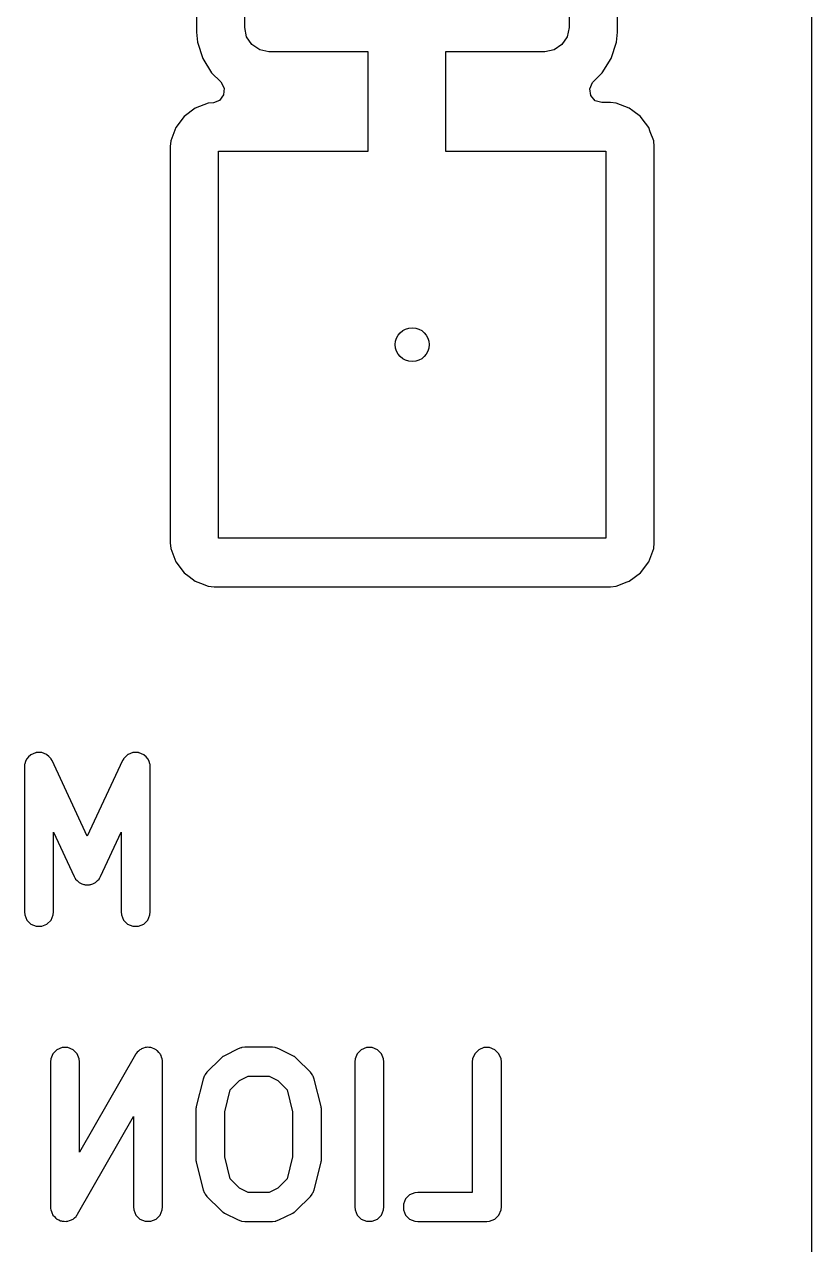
# Model space of a CAD drawing. Extents: x 0.21 to 3.39, y 0.21 to 2.59.
# Drawn here: x 3.0694 to 3.3896, y 0.654 to 1.1504 of the extents above; entities that cross this region are included whole.
import ezdxf

# ---------------------------------------------------------------- set-up
doc = ezdxf.new("R2010")
doc.units = 0
doc.header["$MEASUREMENT"] = 0
doc.layers.add('BLACK', color=7, linetype='CONTINUOUS')

msp = doc.modelspace()

# ---------------------------------------------------------------- linework, layer by layer
at = {"layer": 'BLACK', "linetype": 'CONTINUOUS'}
for p, q in [((3.38959, 2.58463), (3.38959, 0.21537)), ((3.13935, 1.17961), (3.13935, 1.14713)), ((3.15906, 1.14909), (3.15906, 1.17764)), ((3.29094, 1.17764), (3.29094, 1.14909)), ((3.31065, 1.14713), (3.31065, 1.17961)), ((3.13935, 1.14713), (3.13976, 1.14308)), ((3.1598, 1.14533), (3.15906, 1.14909)), ((3.29094, 1.14909), (3.2902, 1.14533)), ((3.31024, 1.14308), (3.31065, 1.14713)), ((3.13976, 1.14308), (3.14194, 1.13652)), ((3.16194, 1.14213), (3.1598, 1.14533)), ((3.16513, 1.14), (3.16194, 1.14213)), ((3.28806, 1.14213), (3.28487, 1.14)), ((3.2902, 1.14533), (3.28806, 1.14213)), ((3.30806, 1.13652), (3.31024, 1.14308)), ((3.1689, 1.13925), (3.16513, 1.14)), ((3.20925, 1.13925), (3.1689, 1.13925)), ((3.20925, 1.09882), (3.20925, 1.13925)), ((3.2811, 1.13925), (3.24075, 1.13925)), ((3.24075, 1.13925), (3.24075, 1.09882)), ((3.28487, 1.14), (3.2811, 1.13925)), ((3.14194, 1.13652), (3.14556, 1.13064)), ((3.30444, 1.13064), (3.30806, 1.13652)), ((3.14556, 1.13064), (3.14556, 1.13064)), ((3.14556, 1.13064), (3.14927, 1.12694)), ((3.14927, 1.12694), (3.15061, 1.12448)), ((3.30054, 1.12673), (3.30079, 1.12699)), ((3.30079, 1.12699), (3.30444, 1.13064)), ((3.30444, 1.13064), (3.30444, 1.13064)), ((3.15061, 1.12448), (3.15041, 1.1217)), ((3.29938, 1.12419), (3.30054, 1.12673)), ((3.29978, 1.12142), (3.29938, 1.12419)), ((3.14419, 1.11827), (3.13888, 1.11629)), ((3.14629, 1.1185), (3.14419, 1.11827)), ((3.14873, 1.11946), (3.14629, 1.1185)), ((3.15041, 1.1217), (3.14873, 1.11946)), ((3.30161, 1.11931), (3.29978, 1.12142)), ((3.30429, 1.11852), (3.30161, 1.11931)), ((3.30779, 1.11852), (3.30429, 1.11852)), ((3.31014, 1.11827), (3.30779, 1.11852)), ((3.30779, 1.11852), (3.30779, 1.11852)), ((3.31545, 1.11629), (3.31014, 1.11827)), ((3.31014, 1.11827), (3.31014, 1.11827)), ((3.13435, 1.1129), (3.13095, 1.10836)), ((3.13888, 1.11629), (3.13435, 1.1129)), ((3.13888, 1.11629), (3.13888, 1.11629)), ((3.31683, 1.11526), (3.31545, 1.11629)), ((3.31545, 1.11629), (3.31545, 1.11629)), ((3.31545, 1.11629), (3.31545, 1.11629)), ((3.31998, 1.1129), (3.31683, 1.11526)), ((3.32069, 1.11195), (3.31998, 1.1129)), ((3.32338, 1.10836), (3.32069, 1.11195)), ((3.13095, 1.10836), (3.12897, 1.10305)), ((3.13095, 1.10836), (3.13095, 1.10836)), ((3.32399, 1.10671), (3.32338, 1.10836)), ((3.32338, 1.10836), (3.32338, 1.10836)), ((3.32338, 1.10836), (3.32338, 1.10836)), ((3.12897, 1.10305), (3.12872, 1.1007)), ((3.32536, 1.10305), (3.32399, 1.10671)), ((3.32561, 1.1007), (3.32536, 1.10305)), ((3.12872, 1.1007), (3.12872, 0.93945)), ((3.14843, 0.94134), (3.14843, 1.09882)), ((3.14843, 1.09882), (3.20925, 1.09882)), ((3.24075, 1.09882), (3.30591, 1.09882)), ((3.30591, 1.09882), (3.30591, 0.94134)), ((3.32561, 0.93945), (3.32561, 1.1007)), ((3.12872, 0.93945), (3.12872, 0.93945)), ((3.12872, 0.93945), (3.12897, 0.93711)), ((3.30591, 0.94134), (3.14843, 0.94134)), ((3.32536, 0.93711), (3.32561, 0.93945)), ((3.12897, 0.93711), (3.12897, 0.93711)), ((3.12897, 0.93711), (3.13095, 0.9318)), ((3.32338, 0.9318), (3.32536, 0.93711)), ((3.13095, 0.9318), (3.13095, 0.9318)), ((3.13095, 0.9318), (3.13435, 0.92726)), ((3.31998, 0.92726), (3.32338, 0.9318)), ((3.13435, 0.92726), (3.1364, 0.92572)), ((3.1364, 0.92572), (3.13888, 0.92387)), ((3.13888, 0.92387), (3.13888, 0.92387)), ((3.13888, 0.92387), (3.13888, 0.92387)), ((3.13888, 0.92387), (3.14103, 0.92307)), ((3.31014, 0.92189), (3.31463, 0.92356)), ((3.31463, 0.92356), (3.31545, 0.92387)), ((3.31545, 0.92387), (3.31998, 0.92726)), ((3.31545, 0.92387), (3.31545, 0.92387)), ((3.31545, 0.92387), (3.31545, 0.92387)), ((3.14103, 0.92307), (3.14419, 0.92189)), ((3.14419, 0.92189), (3.14419, 0.92189)), ((3.14419, 0.92189), (3.14654, 0.92163)), ((3.14654, 0.92163), (3.30779, 0.92163)), ((3.30779, 0.92163), (3.31014, 0.92189)), ((3.07392, 0.85409), (3.07299, 0.85365)), ((3.07405, 0.85409), (3.07392, 0.85409)), ((3.07418, 0.85414), (3.07405, 0.85409)), ((3.0752, 0.85414), (3.07418, 0.85414)), ((3.07623, 0.85419), (3.0752, 0.85414)), ((3.07635, 0.85414), (3.07623, 0.85419)), ((3.07648, 0.85414), (3.07635, 0.85414)), ((3.07743, 0.85375), (3.07648, 0.85414)), ((3.07839, 0.8534), (3.07743, 0.85375)), ((3.1126, 0.85375), (3.11164, 0.8534)), ((3.11355, 0.85414), (3.1126, 0.85375)), ((3.11368, 0.85414), (3.11355, 0.85414)), ((3.1138, 0.85419), (3.11368, 0.85414)), ((3.11483, 0.85414), (3.1138, 0.85419)), ((3.11585, 0.85414), (3.11483, 0.85414)), ((3.11597, 0.85409), (3.11585, 0.85414)), ((3.1161, 0.85409), (3.11597, 0.85409)), ((3.11703, 0.85365), (3.1161, 0.85409)), ((3.0695, 0.84911), (3.06942, 0.84835)), ((3.06952, 0.84932), (3.06949, 0.84925)), ((3.06949, 0.84925), (3.0695, 0.84911)), ((3.06954, 0.8495), (3.06952, 0.84932)), ((3.06993, 0.85045), (3.06954, 0.8495)), ((3.07028, 0.85141), (3.06993, 0.85045)), ((3.07037, 0.85151), (3.07028, 0.85141)), ((3.07042, 0.85163), (3.07037, 0.85151)), ((3.07114, 0.85235), (3.07042, 0.85163)), ((3.07184, 0.85311), (3.07114, 0.85235)), ((3.07195, 0.85317), (3.07184, 0.85311)), ((3.07205, 0.85326), (3.07195, 0.85317)), ((3.07299, 0.85365), (3.07205, 0.85326)), ((3.07849, 0.85331), (3.07839, 0.8534)), ((3.07861, 0.85326), (3.07849, 0.85331)), ((3.07933, 0.85254), (3.07861, 0.85326)), ((3.08009, 0.85184), (3.07933, 0.85254)), ((3.08018, 0.85169), (3.08009, 0.85184)), ((3.08024, 0.85163), (3.08018, 0.85169)), ((3.08029, 0.8515), (3.08024, 0.85163)), ((3.08068, 0.85085), (3.08029, 0.8515)), ((3.09501, 0.82013), (3.08068, 0.85085)), ((3.10935, 0.85085), (3.09501, 0.82013)), ((3.10973, 0.8515), (3.10935, 0.85085)), ((3.10979, 0.85163), (3.10973, 0.8515)), ((3.10984, 0.85169), (3.10979, 0.85163)), ((3.10994, 0.85184), (3.10984, 0.85169)), ((3.11069, 0.85253), (3.10994, 0.85184)), ((3.11142, 0.85326), (3.11069, 0.85253)), ((3.11154, 0.85331), (3.11142, 0.85326)), ((3.11164, 0.8534), (3.11154, 0.85331)), ((3.11798, 0.85326), (3.11703, 0.85365)), ((3.11807, 0.85317), (3.11798, 0.85326)), ((3.11819, 0.85311), (3.11807, 0.85317)), ((3.11888, 0.85235), (3.11819, 0.85311)), ((3.11961, 0.85163), (3.11888, 0.85235)), ((3.11966, 0.85151), (3.11961, 0.85163)), ((3.11975, 0.85141), (3.11966, 0.85151)), ((3.1201, 0.85045), (3.11975, 0.85141)), ((3.12049, 0.8495), (3.1201, 0.85045)), ((3.12051, 0.84932), (3.12049, 0.8495)), ((3.12054, 0.84925), (3.12051, 0.84932)), ((3.12053, 0.84911), (3.12054, 0.84925)), ((3.1206, 0.84835), (3.12053, 0.84911)), ((3.06942, 0.84835), (3.06942, 0.78929)), ((3.1206, 0.78929), (3.1206, 0.84835)), ((3.08123, 0.78929), (3.08123, 0.82173)), ((3.08123, 0.82173), (3.08966, 0.80367)), ((3.10036, 0.80367), (3.10879, 0.82173)), ((3.10879, 0.82173), (3.10879, 0.78929)), ((3.08966, 0.80367), (3.08991, 0.80325)), ((3.08991, 0.80325), (3.08996, 0.8031)), ((3.08996, 0.8031), (3.09006, 0.803)), ((3.09006, 0.803), (3.09025, 0.80267)), ((3.09025, 0.80267), (3.09091, 0.80207)), ((3.09091, 0.80207), (3.09152, 0.80141)), ((3.09152, 0.80141), (3.09176, 0.80129)), ((3.09176, 0.80129), (3.09195, 0.80112)), ((3.09195, 0.80112), (3.09279, 0.80081)), ((3.09279, 0.80081), (3.09361, 0.80043)), ((3.09361, 0.80043), (3.09387, 0.80042)), ((3.09387, 0.80042), (3.09412, 0.80033)), ((3.09412, 0.80033), (3.09501, 0.80037)), ((3.09501, 0.80037), (3.09591, 0.80033)), ((3.09591, 0.80033), (3.09616, 0.80042)), ((3.09616, 0.80042), (3.09642, 0.80043)), ((3.09642, 0.80043), (3.09723, 0.80081)), ((3.09723, 0.80081), (3.09808, 0.80112)), ((3.09808, 0.80112), (3.09827, 0.80129)), ((3.09827, 0.80129), (3.09851, 0.80141)), ((3.09851, 0.80141), (3.09911, 0.80207)), ((3.09911, 0.80207), (3.09977, 0.80267)), ((3.09977, 0.80267), (3.09997, 0.803)), ((3.09997, 0.803), (3.10006, 0.8031)), ((3.10006, 0.8031), (3.10012, 0.80325)), ((3.10012, 0.80325), (3.10036, 0.80367)), ((3.06942, 0.78929), (3.06954, 0.78814)), ((3.08112, 0.78814), (3.08123, 0.78929)), ((3.10879, 0.78929), (3.10891, 0.78814)), ((3.12049, 0.78814), (3.1206, 0.78929)), ((3.06954, 0.78814), (3.07042, 0.78601)), ((3.07042, 0.78601), (3.07205, 0.78438)), ((3.07205, 0.78438), (3.07418, 0.7835)), ((3.07648, 0.7835), (3.07861, 0.78438)), ((3.07861, 0.78438), (3.08024, 0.78601)), ((3.08024, 0.78601), (3.08112, 0.78814)), ((3.10891, 0.78814), (3.10979, 0.78601)), ((3.10979, 0.78601), (3.11142, 0.78438)), ((3.11142, 0.78438), (3.11355, 0.7835)), ((3.11585, 0.7835), (3.11798, 0.78438)), ((3.11798, 0.78438), (3.11961, 0.78601)), ((3.11961, 0.78601), (3.12049, 0.78814)), ((3.07418, 0.7835), (3.07648, 0.7835)), ((3.11355, 0.7835), (3.11585, 0.7835)), ((3.08104, 0.73163), (3.08016, 0.7295)), ((3.08267, 0.73326), (3.08104, 0.73163)), ((3.0848, 0.73414), (3.08267, 0.73326)), ((3.0871, 0.73414), (3.0848, 0.73414)), ((3.08923, 0.73326), (3.0871, 0.73414)), ((3.09086, 0.73163), (3.08923, 0.73326)), ((3.09174, 0.7295), (3.09086, 0.73163)), ((3.11457, 0.73128), (3.09186, 0.69153)), ((3.11474, 0.73152), (3.11457, 0.73128)), ((3.11479, 0.73163), (3.11474, 0.73152)), ((3.1149, 0.73174), (3.11479, 0.73163)), ((3.11524, 0.73222), (3.1149, 0.73174)), ((3.11586, 0.7327), (3.11524, 0.73222)), ((3.11642, 0.73326), (3.11586, 0.7327)), ((3.11677, 0.7334), (3.11642, 0.73326)), ((3.11706, 0.73363), (3.11677, 0.7334)), ((3.11782, 0.73384), (3.11706, 0.73363)), ((3.11855, 0.73414), (3.11782, 0.73384)), ((3.11892, 0.73414), (3.11855, 0.73414)), ((3.11929, 0.73424), (3.11892, 0.73414)), ((3.12007, 0.73414), (3.11929, 0.73424)), ((3.12085, 0.73414), (3.12007, 0.73414)), ((3.1212, 0.734), (3.12085, 0.73414)), ((3.12157, 0.73395), (3.1212, 0.734)), ((3.12225, 0.73356), (3.12157, 0.73395)), ((3.12298, 0.73326), (3.12225, 0.73356)), ((3.12325, 0.73299), (3.12298, 0.73326)), ((3.12357, 0.73281), (3.12325, 0.73299)), ((3.12405, 0.73219), (3.12357, 0.73281)), ((3.12461, 0.73163), (3.12405, 0.73219)), ((3.12475, 0.73128), (3.12461, 0.73163)), ((3.12498, 0.73098), (3.12475, 0.73128)), ((3.12519, 0.73023), (3.12498, 0.73098)), ((3.12549, 0.7295), (3.12519, 0.73023)), ((3.14927, 0.72971), (3.14364, 0.72409)), ((3.14972, 0.73008), (3.14927, 0.72971)), ((3.14982, 0.7302), (3.14972, 0.73008)), ((3.15, 0.73031), (3.14982, 0.7302)), ((3.15016, 0.73045), (3.15, 0.73031)), ((3.15031, 0.73051), (3.15016, 0.73045)), ((3.1508, 0.73082), (3.15031, 0.73051)), ((3.15643, 0.73363), (3.1508, 0.73082)), ((3.15751, 0.73405), (3.15643, 0.73363)), ((3.15772, 0.73406), (3.15751, 0.73405)), ((3.15792, 0.73414), (3.15772, 0.73406)), ((3.15907, 0.73425), (3.15792, 0.73414)), ((3.17032, 0.73425), (3.15907, 0.73425)), ((3.17147, 0.73414), (3.17032, 0.73425)), ((3.17167, 0.73406), (3.17147, 0.73414)), ((3.17188, 0.73405), (3.17167, 0.73406)), ((3.17296, 0.73363), (3.17188, 0.73405)), ((3.17858, 0.73082), (3.17296, 0.73363)), ((3.17908, 0.73051), (3.17858, 0.73082)), ((3.17922, 0.73045), (3.17908, 0.73051)), ((3.17938, 0.73031), (3.17922, 0.73045)), ((3.17956, 0.7302), (3.17938, 0.73031)), ((3.17966, 0.73008), (3.17956, 0.7302)), ((3.18012, 0.72971), (3.17966, 0.73008)), ((3.18574, 0.72409), (3.18012, 0.72971)), ((3.20478, 0.73163), (3.2039, 0.7295)), ((3.20641, 0.73326), (3.20478, 0.73163)), ((3.20854, 0.73414), (3.20641, 0.73326)), ((3.21084, 0.73414), (3.20854, 0.73414)), ((3.21297, 0.73326), (3.21084, 0.73414)), ((3.2146, 0.73163), (3.21297, 0.73326)), ((3.21548, 0.7295), (3.2146, 0.73163)), ((3.25258, 0.73163), (3.2517, 0.7295)), ((3.25421, 0.73326), (3.25258, 0.73163)), ((3.25634, 0.73414), (3.25421, 0.73326)), ((3.25865, 0.73414), (3.25634, 0.73414)), ((3.26077, 0.73326), (3.25865, 0.73414)), ((3.2624, 0.73163), (3.26077, 0.73326)), ((3.26329, 0.7295), (3.2624, 0.73163)), ((3.08016, 0.7295), (3.08005, 0.72835)), ((3.08005, 0.72835), (3.08005, 0.66929)), ((3.09186, 0.72835), (3.09174, 0.7295)), ((3.09186, 0.69153), (3.09186, 0.72835)), ((3.12555, 0.72891), (3.12549, 0.7295)), ((3.12559, 0.72876), (3.12555, 0.72891)), ((3.12557, 0.72865), (3.12559, 0.72876)), ((3.1256, 0.72835), (3.12557, 0.72865)), ((3.1256, 0.66929), (3.1256, 0.72835)), ((3.2039, 0.7295), (3.20378, 0.72835)), ((3.20378, 0.72835), (3.20378, 0.66929)), ((3.21559, 0.72835), (3.21548, 0.7295)), ((3.21559, 0.66929), (3.21559, 0.72835)), ((3.2517, 0.7295), (3.25159, 0.72835)), ((3.25159, 0.72835), (3.25159, 0.6752)), ((3.2634, 0.72835), (3.26329, 0.7295)), ((3.2634, 0.66929), (3.2634, 0.72835)), ((3.14209, 0.72135), (3.13928, 0.7101)), ((3.14248, 0.72244), (3.14209, 0.72135)), ((3.14274, 0.72279), (3.14248, 0.72244)), ((3.14291, 0.72319), (3.14274, 0.72279)), ((3.14364, 0.72409), (3.14291, 0.72319)), ((3.15315, 0.71689), (3.15694, 0.72068)), ((3.15694, 0.72068), (3.16046, 0.72244)), ((3.16046, 0.72244), (3.16892, 0.72244)), ((3.16892, 0.72244), (3.17244, 0.72068)), ((3.17244, 0.72068), (3.17623, 0.71689)), ((3.18648, 0.72319), (3.18574, 0.72409)), ((3.18664, 0.72279), (3.18648, 0.72319)), ((3.18691, 0.72244), (3.18664, 0.72279)), ((3.18729, 0.72135), (3.18691, 0.72244)), ((3.19011, 0.7101), (3.18729, 0.72135)), ((3.15091, 0.70794), (3.15315, 0.71689)), ((3.17623, 0.71689), (3.17847, 0.70794)), ((3.13922, 0.70982), (3.13917, 0.70938)), ((3.13925, 0.7099), (3.13922, 0.70982)), ((3.13928, 0.7101), (3.13925, 0.7099)), ((3.19014, 0.7099), (3.19011, 0.7101)), ((3.19017, 0.70982), (3.19014, 0.7099)), ((3.19021, 0.70938), (3.19017, 0.70982)), ((3.09108, 0.66636), (3.11379, 0.70611)), ((3.11379, 0.70611), (3.11379, 0.66929)), ((3.13912, 0.70887), (3.1391, 0.70866)), ((3.1391, 0.70866), (3.1391, 0.68898)), ((3.13917, 0.70938), (3.13911, 0.70895)), ((3.13911, 0.70895), (3.13912, 0.70887)), ((3.15091, 0.68971), (3.15091, 0.70794)), ((3.17847, 0.70794), (3.17847, 0.68971)), ((3.19028, 0.70895), (3.19021, 0.70938)), ((3.19026, 0.70887), (3.19028, 0.70895)), ((3.19028, 0.70866), (3.19026, 0.70887)), ((3.19028, 0.68898), (3.19028, 0.70866)), ((3.1391, 0.68898), (3.13912, 0.68878)), ((3.13912, 0.68878), (3.13911, 0.68869)), ((3.13911, 0.68869), (3.13917, 0.68826)), ((3.13917, 0.68826), (3.13922, 0.68783)), ((3.13922, 0.68783), (3.13925, 0.68775)), ((3.13925, 0.68775), (3.13928, 0.68755)), ((3.13928, 0.68755), (3.14209, 0.6763)), ((3.15315, 0.68075), (3.15091, 0.68971)), ((3.17847, 0.68971), (3.17623, 0.68075)), ((3.18729, 0.6763), (3.19011, 0.68755)), ((3.19011, 0.68755), (3.19014, 0.68775)), ((3.19014, 0.68775), (3.19017, 0.68783)), ((3.19017, 0.68783), (3.19021, 0.68826)), ((3.19021, 0.68826), (3.19028, 0.68869)), ((3.19026, 0.68878), (3.19028, 0.68898)), ((3.19028, 0.68869), (3.19026, 0.68878)), ((3.15694, 0.67696), (3.15315, 0.68075)), ((3.17623, 0.68075), (3.17244, 0.67696)), ((3.14209, 0.6763), (3.14248, 0.67521)), ((3.14248, 0.67521), (3.14274, 0.67486)), ((3.16046, 0.6752), (3.15694, 0.67696)), ((3.16892, 0.6752), (3.16046, 0.6752)), ((3.17244, 0.67696), (3.16892, 0.6752)), ((3.18664, 0.67486), (3.18691, 0.67521)), ((3.18691, 0.67521), (3.18729, 0.6763)), ((3.22822, 0.67509), (3.22609, 0.6742)), ((3.22937, 0.6752), (3.22822, 0.67509)), ((3.25159, 0.6752), (3.22937, 0.6752)), ((3.14274, 0.67486), (3.14291, 0.67445)), ((3.14291, 0.67445), (3.14364, 0.67355)), ((3.14364, 0.67355), (3.14927, 0.66793)), ((3.18012, 0.66793), (3.18574, 0.67355)), ((3.18574, 0.67355), (3.18648, 0.67445)), ((3.18648, 0.67445), (3.18664, 0.67486)), ((3.22446, 0.67258), (3.22358, 0.67045)), ((3.22358, 0.67045), (3.22358, 0.66814)), ((3.22609, 0.6742), (3.22446, 0.67258)), ((3.08005, 0.66929), (3.08008, 0.669)), ((3.08008, 0.669), (3.08006, 0.66888)), ((3.08006, 0.66888), (3.0801, 0.66873)), ((3.0801, 0.66873), (3.08016, 0.66814)), ((3.08016, 0.66814), (3.08046, 0.66742)), ((3.08046, 0.66742), (3.08067, 0.66666)), ((3.08067, 0.66666), (3.0809, 0.66636)), ((3.0809, 0.66636), (3.08104, 0.66601)), ((3.08104, 0.66601), (3.0816, 0.66546)), ((3.0816, 0.66546), (3.08208, 0.66484)), ((3.08979, 0.66494), (3.09041, 0.66542)), ((3.09041, 0.66542), (3.09075, 0.6659)), ((3.09075, 0.6659), (3.09086, 0.66601)), ((3.09086, 0.66601), (3.09091, 0.66612)), ((3.09091, 0.66612), (3.09108, 0.66636)), ((3.11379, 0.66929), (3.11391, 0.66814)), ((3.11391, 0.66814), (3.11479, 0.66601)), ((3.11479, 0.66601), (3.11642, 0.66438)), ((3.12298, 0.66438), (3.12461, 0.66601)), ((3.12461, 0.66601), (3.12549, 0.66814)), ((3.12549, 0.66814), (3.1256, 0.66929)), ((3.14927, 0.66793), (3.14972, 0.66756)), ((3.14972, 0.66756), (3.14982, 0.66744)), ((3.14982, 0.66744), (3.15, 0.66733)), ((3.15, 0.66733), (3.15016, 0.6672)), ((3.15016, 0.6672), (3.15031, 0.66714)), ((3.15031, 0.66714), (3.1508, 0.66682)), ((3.1508, 0.66682), (3.15643, 0.66401)), ((3.17296, 0.66401), (3.17858, 0.66682)), ((3.17858, 0.66682), (3.17908, 0.66714)), ((3.17908, 0.66714), (3.17922, 0.6672)), ((3.17922, 0.6672), (3.17938, 0.66733)), ((3.17938, 0.66733), (3.17956, 0.66744)), ((3.17956, 0.66744), (3.17966, 0.66756)), ((3.17966, 0.66756), (3.18012, 0.66793)), ((3.20378, 0.66929), (3.2039, 0.66814)), ((3.2039, 0.66814), (3.20478, 0.66601)), ((3.20478, 0.66601), (3.20641, 0.66438)), ((3.21297, 0.66438), (3.2146, 0.66601)), ((3.2146, 0.66601), (3.21548, 0.66814)), ((3.21548, 0.66814), (3.21559, 0.66929)), ((3.22358, 0.66814), (3.22446, 0.66601)), ((3.22446, 0.66601), (3.22609, 0.66438)), ((3.26077, 0.66438), (3.2624, 0.66601)), ((3.2624, 0.66601), (3.26329, 0.66814)), ((3.26329, 0.66814), (3.2634, 0.66929)), ((3.26329, 0.66814), (3.26329, 0.66814)), ((3.08208, 0.66484), (3.08241, 0.66465)), ((3.08241, 0.66465), (3.08267, 0.66438)), ((3.08267, 0.66438), (3.0834, 0.66408)), ((3.0834, 0.66408), (3.08408, 0.66369)), ((3.08408, 0.66369), (3.08445, 0.66365)), ((3.08445, 0.66365), (3.0848, 0.6635)), ((3.0848, 0.6635), (3.08559, 0.6635)), ((3.08559, 0.6635), (3.08637, 0.6634)), ((3.08637, 0.6634), (3.08673, 0.6635)), ((3.08673, 0.6635), (3.0871, 0.6635)), ((3.0871, 0.6635), (3.08783, 0.6638)), ((3.08783, 0.6638), (3.08859, 0.66401)), ((3.08859, 0.66401), (3.08889, 0.66424)), ((3.08889, 0.66424), (3.08923, 0.66438)), ((3.08923, 0.66438), (3.08979, 0.66494)), ((3.11642, 0.66438), (3.11855, 0.6635)), ((3.11855, 0.6635), (3.12085, 0.6635)), ((3.12085, 0.6635), (3.12298, 0.66438)), ((3.15643, 0.66401), (3.15751, 0.6636)), ((3.15751, 0.6636), (3.15772, 0.66358)), ((3.15772, 0.66358), (3.15792, 0.6635)), ((3.15792, 0.6635), (3.15907, 0.66339)), ((3.15907, 0.66339), (3.17032, 0.66339)), ((3.17032, 0.66339), (3.17147, 0.6635)), ((3.17147, 0.6635), (3.17167, 0.66358)), ((3.17167, 0.66358), (3.17188, 0.6636)), ((3.17188, 0.6636), (3.17296, 0.66401)), ((3.20641, 0.66438), (3.20854, 0.6635)), ((3.20854, 0.6635), (3.21084, 0.6635)), ((3.21084, 0.6635), (3.21297, 0.66438)), ((3.22609, 0.66438), (3.22822, 0.6635)), ((3.22822, 0.6635), (3.22937, 0.66339)), ((3.22937, 0.66339), (3.25749, 0.66339)), ((3.25749, 0.66339), (3.25865, 0.6635)), ((3.25865, 0.6635), (3.26077, 0.66438))]:
    msp.add_line(p, q, dxfattribs=at)
at = {"layer": 'BLACK'}
msp.add_circle((3.22717, 1.02008), 0.00689, dxfattribs=at)

doc.saveas('drawing.dxf')
